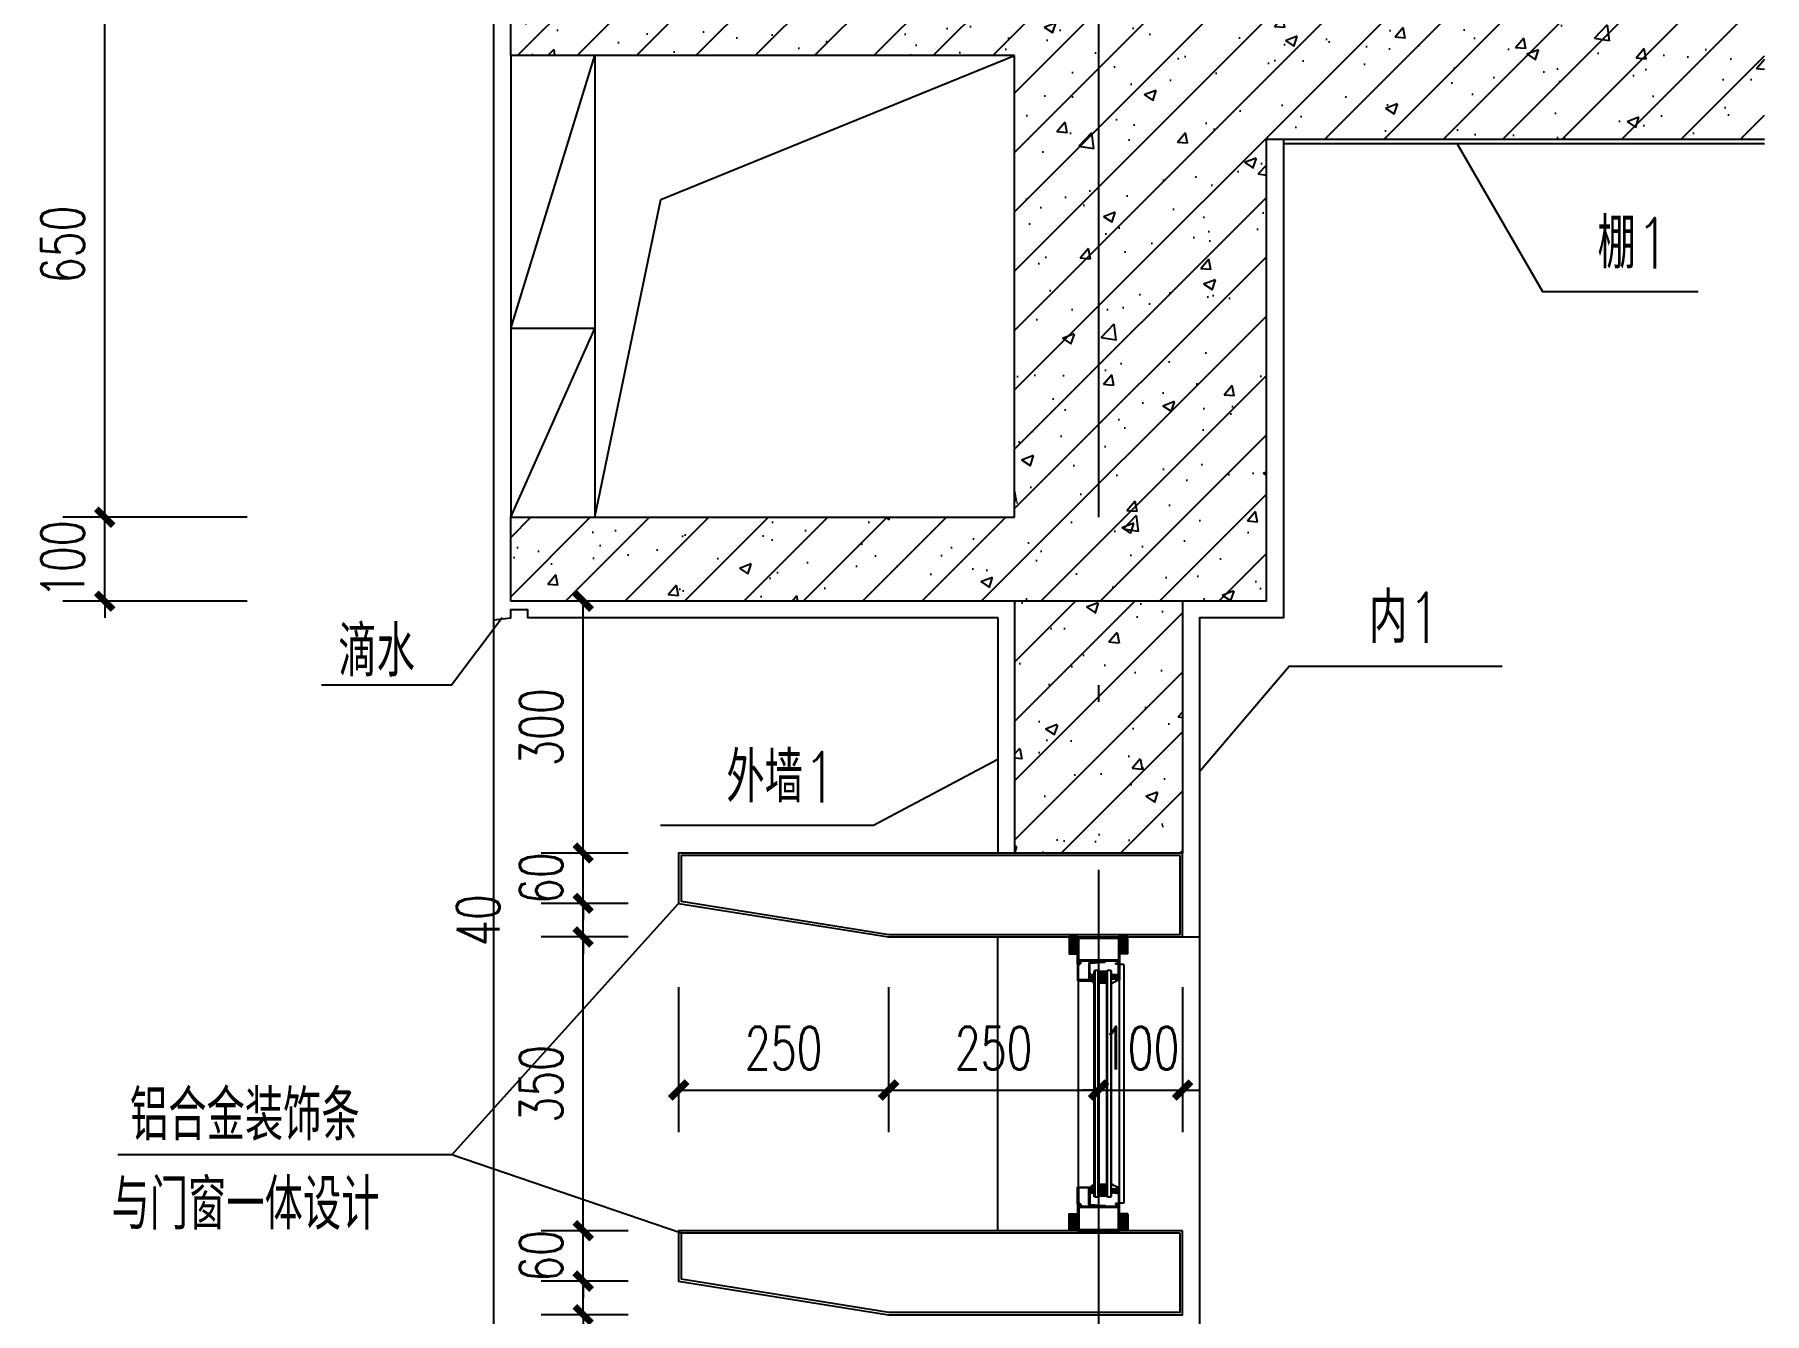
# Model space of a CAD drawing. Extents: x 447078 to 1776277, y 243534 to 519428.
# Drawn here: x 523629 to 525689, y 305504 to 307027 of the extents above; entities that cross this region are included whole.
import ezdxf

# ---------------------------------------------------------------- set-up
doc = ezdxf.new("R2010")
doc.units = 0
doc.header["$LTSCALE"] = 1000
doc.header["$MEASUREMENT"] = 0
doc.linetypes.add('DOTE', pattern=[2.42, 2, -0.2, 0.02, -0.2])
doc.layers.get('Defpoints').update_dxf_attribs({"color": 2, "lineweight": 15})
for name, color, linetype in [('A-ELEV-OVER', 32, 'Continuous'), ('A-GLAZ-MULL', 252, 'Continuous'), ('A-SURF', 6, 'Continuous'), ('A-WALL', 140, 'Continuous'), ('A-WALL-HATH', 8, 'Continuous'), ('DOTE', 10, 'DOTE'), ('G-0-XREF', 2, 'Continuous'), ('PUB_DIM', 3, 'Continuous'), ('节点大样$0$ANNO-TEXT', 33, 'Continuous'), ('节点大样$0$ELEV-THIN', 252, 'Continuous')]:
    doc.layers.add(name, color=color, linetype=linetype)
doc.styles.add('_TCH_DIM_T3', font='SIMPLEX', dxfattribs={"width": 0.705882, "bigfont": 'GBCBIG'})
doc.styles.add('节点大样$0$CCDI-TOG-02', font='simplex.shx', dxfattribs={"width": 0.8, "bigfont": 'zjdz.shx'})
doc.dimstyles.new('_TCH_ARCH&&20', dxfattribs={"dimtxt": 51, "dimasz": 20, "dimexe": 50, "dimexo": 60, "dimgap": 24.5, "dimtad": 1, "dimdec": 0, "dimzin": 0, "dimdsep": 46, "dimtxsty": '_TCH_DIM_T3', "dimblk": 'ARCHTICK', "dimcen": 0.09, "dimclrt": 7, "dimazin": 2, "dimtfac": 1, "dimtdec": 0, "dimtix": 1, "dimtmove": 2, "dimatfit": 3, "dimfxl": 1, "dimtolj": 1, "dimtzin": 0, "dimarcsym": 0})
pattern_1 = [(45, (-310026.59, 188575.845), (-35.355339, 35.355339), []), (50, (-310026.59, 188575.85), (143.452037, -12.550427), [15, -165]), (355, (-310026.59, 188575.85), (-27.750267, 150.438427), [12, -132]), (100.4514, (-310014.64, 188574.8), (115.701876, 137.887908), [12.748038, -140.228422]), (46.1842, (-310026.6, 188615.85), (213.44821, -33.103803), [22.5, -247.5]), (96.6356, (-310008.8, 188613.09), (186.93254, 194.823574), [19.12206, -210.3426]), (351.1842, (-310026.6, 188615.85), (186.93239, 194.82372), [18, -198]), (21, (-310006.59, 188605.85), (119.38141, -80.523778), [15, -165]), (326, (-310006.59, 188605.85), (48.663066, 145.03001), [12, -132]), (71.4514, (-309996.64, 188599.13), (168.044526, 64.5061), [12.748038, -140.228422]), (37.5, (-310026.59, 188575.845), (2.431971, 66.5787708), [0, -130.4, 0, -134, 0, -132.5]), (7.5, (-310026.59, 188575.845), (52.6139075, 78.8823424), [0, -76.4, 0, -127.4, 0, -50.5]), (327.5, (-310071.19, 188575.845), (106.7644872, -4.5109743), [0, -50, 0, -156, 0, -207]), (317.5, (-310091.19, 188575.845), (116.637234, 20.020996), [0, -65, 0, -103.6, 0, -147])]
pattern_2 = [(45, (-670288.3256, -273514.6727), (0.7954951288, -0.7954951288), []), (315, (-670288.3256, -273514.6727), (-0.7954951288, -0.7954951288), [])]

# ---------------------------------------------------------------- blocks, each defined once
blk = doc.blocks.new('_ArchTick')
at = {"color": 0, "linetype": 'ByBlock', "const_width": 0.4}
blk.add_lwpolyline([(-0.5, -0.5), (0.5, 0.5)], dxfattribs=at)
blk = doc.blocks.new('*D5041')
at = {"layer": 'Defpoints', "color": 0}
for p in [(523712.4, 306452.3), (523942, 306452.3), (523942, 306352.3)]:
    blk.add_point(p, dxfattribs=at)
at = {"layer": 'PUB_DIM', "color": 0, "lineweight": -2}
for p, q in [((523712.4, 306452.3), (523712.4, 306472.3)), ((523882, 306452.3), (523662.4, 306452.3)), ((523712.4, 306352.3), (523712.4, 306452.3)), ((523882, 306352.3), (523662.4, 306352.3)), ((523712.4, 306352.3), (523712.4, 306332.3))]:
    blk.add_line(p, q, dxfattribs=at)
at = {"layer": 'PUB_DIM', "color": 0, "lineweight": -2, "xscale": 20, "yscale": 20, "zscale": 20}
for p, rotation in [((523712.4, 306452.3), 270), ((523712.4, 306352.3), 90)]:
    blk.add_blockref('_ArchTick', p, dxfattribs=dict(at, rotation=rotation))
at = {"layer": 'PUB_DIM', "color": 7, "insert": (523662.4, 306402.3), "char_height": 51, "attachment_point": 5, "rotation": 90, "style": '_TCH_DIM_T3'}
blk.add_mtext('\\A1;100', dxfattribs=at)
blk = doc.blocks.new('*D5042')
at = {"layer": 'Defpoints', "color": 0}
for p in [(523712.4, 307102.3), (523942, 307102.3), (523942, 306452.3)]:
    blk.add_point(p, dxfattribs=at)
at = {"layer": 'PUB_DIM', "color": 0, "lineweight": -2}
for p, q in [((523882, 307102.3), (523662.4, 307102.3)), ((523712.4, 306452.3), (523712.4, 307102.3)), ((523882, 306452.3), (523662.4, 306452.3))]:
    blk.add_line(p, q, dxfattribs=at)
at = {"layer": 'PUB_DIM', "color": 0, "lineweight": -2, "xscale": 20, "yscale": 20, "zscale": 20}
for p, rotation in [((523712.4, 307102.3), 90), ((523712.4, 306452.3), 270)]:
    blk.add_blockref('_ArchTick', p, dxfattribs=dict(at, rotation=rotation))
at = {"layer": 'PUB_DIM', "color": 7, "insert": (523662.4, 306777.3), "char_height": 51, "attachment_point": 5, "rotation": 90, "style": '_TCH_DIM_T3'}
blk.add_mtext('\\A1;650', dxfattribs=at)
blk = doc.blocks.new('*D5048')
at = {"layer": 'Defpoints', "color": 0}
for p in [(524282.1, 305952.3), (524395.8, 305952.3), (524395.8, 305602.3)]:
    blk.add_point(p, dxfattribs=at)
at = {"layer": 'PUB_DIM', "color": 0, "lineweight": -2}
for p, q in [((524335.8, 305952.3), (524232.1, 305952.3)), ((524282.1, 305602.3), (524282.1, 305952.3)), ((524335.8, 305602.3), (524232.1, 305602.3))]:
    blk.add_line(p, q, dxfattribs=at)
at = {"layer": 'PUB_DIM', "color": 0, "lineweight": -2, "xscale": 20, "yscale": 20, "zscale": 20}
for p, rotation in [((524282.1, 305952.3), 90), ((524282.1, 305602.3), 270)]:
    blk.add_blockref('_ArchTick', p, dxfattribs=dict(at, rotation=rotation))
at = {"layer": 'PUB_DIM', "color": 7, "insert": (524232.1, 305777.3), "char_height": 51, "attachment_point": 5, "rotation": 90, "style": '_TCH_DIM_T3'}
blk.add_mtext('\\A1;350', dxfattribs=at)
blk = doc.blocks.new('*D5049')
at = {"layer": 'Defpoints', "color": 0}
for p in [(524282.1, 305992.3), (524395.8, 305992.3), (524395.8, 305952.3)]:
    blk.add_point(p, dxfattribs=at)
at = {"layer": 'PUB_DIM', "color": 0, "lineweight": -2}
for p, q in [((524282.1, 305992.3), (524282.1, 306012.3)), ((524335.8, 305992.3), (524232.1, 305992.3)), ((524282.1, 305952.3), (524282.1, 305992.3)), ((524335.8, 305952.3), (524232.1, 305952.3)), ((524282.1, 305952.3), (524282.1, 305932.3))]:
    blk.add_line(p, q, dxfattribs=at)
at = {"layer": 'PUB_DIM', "color": 0, "lineweight": -2, "xscale": 20, "yscale": 20, "zscale": 20}
for p, rotation in [((524282.1, 305992.3), 270), ((524282.1, 305952.3), 90)]:
    blk.add_blockref('_ArchTick', p, dxfattribs=dict(at, rotation=rotation))
at = {"layer": 'PUB_DIM', "color": 7, "insert": (524157.1, 305972.3), "char_height": 51, "attachment_point": 5, "rotation": 90, "style": '_TCH_DIM_T3'}
blk.add_mtext('\\A1;40', dxfattribs=at)
blk = doc.blocks.new('*D5050')
at = {"layer": 'Defpoints', "color": 0}
for p in [(524282.1, 306052.3), (524395.8, 306052.3), (524395.8, 305992.3)]:
    blk.add_point(p, dxfattribs=at)
at = {"layer": 'PUB_DIM', "color": 0, "lineweight": -2}
for p, q in [((524282.1, 306052.3), (524282.1, 306072.3)), ((524335.8, 306052.3), (524232.1, 306052.3)), ((524282.1, 305992.3), (524282.1, 306052.3)), ((524335.8, 305992.3), (524232.1, 305992.3)), ((524282.1, 305992.3), (524282.1, 305972.3))]:
    blk.add_line(p, q, dxfattribs=at)
at = {"layer": 'PUB_DIM', "color": 0, "lineweight": -2, "xscale": 20, "yscale": 20, "zscale": 20}
for p, rotation in [((524282.1, 306052.3), 270), ((524282.1, 305992.3), 90)]:
    blk.add_blockref('_ArchTick', p, dxfattribs=dict(at, rotation=rotation))
at = {"layer": 'PUB_DIM', "color": 7, "insert": (524232.1, 306022.3), "char_height": 51, "attachment_point": 5, "rotation": 90, "style": '_TCH_DIM_T3'}
blk.add_mtext('\\A1;60', dxfattribs=at)
blk = doc.blocks.new('*D5051')
at = {"layer": 'Defpoints', "color": 0}
for p in [(524282.1, 306352.3), (524395.8, 306352.3), (524395.8, 306052.3)]:
    blk.add_point(p, dxfattribs=at)
at = {"layer": 'PUB_DIM', "color": 0, "lineweight": -2}
for p, q in [((524335.8, 306352.3), (524232.1, 306352.3)), ((524282.1, 306052.3), (524282.1, 306352.3)), ((524335.8, 306052.3), (524232.1, 306052.3))]:
    blk.add_line(p, q, dxfattribs=at)
at = {"layer": 'PUB_DIM', "color": 0, "lineweight": -2, "xscale": 20, "yscale": 20, "zscale": 20}
for p, rotation in [((524282.1, 306352.3), 90), ((524282.1, 306052.3), 270)]:
    blk.add_blockref('_ArchTick', p, dxfattribs=dict(at, rotation=rotation))
at = {"layer": 'PUB_DIM', "color": 7, "insert": (524232.1, 306202.3), "char_height": 51, "attachment_point": 5, "rotation": 90, "style": '_TCH_DIM_T3'}
blk.add_mtext('\\A1;300', dxfattribs=at)
blk = doc.blocks.new('*D5052')
at = {"layer": 'Defpoints', "color": 0}
for p in [(524895.8, 305952.3), (524995.8, 305952.3), (524995.8, 305769.9)]:
    blk.add_point(p, dxfattribs=at)
at = {"layer": 'PUB_DIM', "color": 0, "lineweight": -2}
for p, q in [((524895.8, 305892.3), (524895.8, 305719.9)), ((524995.8, 305892.3), (524995.8, 305719.9)), ((524895.8, 305769.9), (524875.8, 305769.9)), ((524895.8, 305769.9), (524995.8, 305769.9)), ((524995.8, 305769.9), (525015.8, 305769.9))]:
    blk.add_line(p, q, dxfattribs=at)
at = {"layer": 'PUB_DIM', "color": 0, "lineweight": -2, "xscale": 20, "yscale": 20, "zscale": 20}
blk.add_blockref('_ArchTick', (524895.8, 305769.9), dxfattribs=at)
at = {"layer": 'PUB_DIM', "color": 0, "lineweight": -2, "xscale": 20, "yscale": 20, "zscale": 20, "rotation": 180}
blk.add_blockref('_ArchTick', (524995.8, 305769.9), dxfattribs=at)
at = {"layer": 'PUB_DIM', "color": 7, "insert": (524945.8, 305819.9), "char_height": 51, "attachment_point": 5, "style": '_TCH_DIM_T3'}
blk.add_mtext('\\A1;100', dxfattribs=at)
blk = doc.blocks.new('*D5053')
at = {"layer": 'Defpoints', "color": 0}
for p in [(524645.8, 305952.3), (524895.8, 305952.3), (524895.8, 305769.9)]:
    blk.add_point(p, dxfattribs=at)
at = {"layer": 'PUB_DIM', "color": 0, "lineweight": -2}
for p, q in [((524645.8, 305892.3), (524645.8, 305719.9)), ((524895.8, 305892.3), (524895.8, 305719.9)), ((524645.8, 305769.9), (524895.8, 305769.9))]:
    blk.add_line(p, q, dxfattribs=at)
at = {"layer": 'PUB_DIM', "color": 0, "lineweight": -2, "xscale": 20, "yscale": 20, "zscale": 20, "rotation": 180}
blk.add_blockref('_ArchTick', (524645.8, 305769.9), dxfattribs=at)
at = {"layer": 'PUB_DIM', "color": 0, "lineweight": -2, "xscale": 20, "yscale": 20, "zscale": 20}
blk.add_blockref('_ArchTick', (524895.8, 305769.9), dxfattribs=at)
at = {"layer": 'PUB_DIM', "color": 7, "insert": (524770.8, 305819.9), "char_height": 51, "attachment_point": 5, "style": '_TCH_DIM_T3'}
blk.add_mtext('\\A1;250', dxfattribs=at)
blk = doc.blocks.new('*D5054')
at = {"layer": 'Defpoints', "color": 0}
for p in [(524395.8, 305952.3), (524645.8, 305952.3), (524645.8, 305769.9)]:
    blk.add_point(p, dxfattribs=at)
at = {"layer": 'PUB_DIM', "color": 0, "lineweight": -2}
for p, q in [((524395.8, 305892.3), (524395.8, 305719.9)), ((524645.8, 305892.3), (524645.8, 305719.9)), ((524395.8, 305769.9), (524645.8, 305769.9))]:
    blk.add_line(p, q, dxfattribs=at)
at = {"layer": 'PUB_DIM', "color": 0, "lineweight": -2, "xscale": 20, "yscale": 20, "zscale": 20, "rotation": 180}
blk.add_blockref('_ArchTick', (524395.8, 305769.9), dxfattribs=at)
at = {"layer": 'PUB_DIM', "color": 0, "lineweight": -2, "xscale": 20, "yscale": 20, "zscale": 20}
blk.add_blockref('_ArchTick', (524645.8, 305769.9), dxfattribs=at)
at = {"layer": 'PUB_DIM', "color": 7, "insert": (524520.8, 305819.9), "char_height": 51, "attachment_point": 5, "style": '_TCH_DIM_T3'}
blk.add_mtext('\\A1;250', dxfattribs=at)
blk = doc.blocks.new('*D5055')
at = {"layer": 'Defpoints', "color": 0}
for p in [(524282.1, 305542.3), (524395.8, 305542.3), (524395.8, 305502.3)]:
    blk.add_point(p, dxfattribs=at)
at = {"layer": 'PUB_DIM', "color": 0, "lineweight": -2}
for p, q in [((524282.1, 305542.3), (524282.1, 305562.3)), ((524335.8, 305542.3), (524232.1, 305542.3)), ((524282.1, 305502.3), (524282.1, 305542.3)), ((524335.8, 305502.3), (524232.1, 305502.3)), ((524282.1, 305502.3), (524282.1, 305482.3))]:
    blk.add_line(p, q, dxfattribs=at)
at = {"layer": 'PUB_DIM', "color": 0, "lineweight": -2, "xscale": 20, "yscale": 20, "zscale": 20}
for p, rotation in [((524282.1, 305542.3), 270), ((524282.1, 305502.3), 90)]:
    blk.add_blockref('_ArchTick', p, dxfattribs=dict(at, rotation=rotation))
at = {"layer": 'PUB_DIM', "color": 7, "insert": (524227.1, 305439.6), "char_height": 51, "attachment_point": 5, "rotation": 90, "style": '_TCH_DIM_T3'}
blk.add_mtext('\\A1;40', dxfattribs=at)
blk = doc.blocks.new('*D5056')
at = {"layer": 'Defpoints', "color": 0}
for p in [(524282.1, 305602.3), (524395.8, 305602.3), (524395.8, 305542.3)]:
    blk.add_point(p, dxfattribs=at)
at = {"layer": 'PUB_DIM', "color": 0, "lineweight": -2}
for p, q in [((524282.1, 305602.3), (524282.1, 305622.3)), ((524335.8, 305602.3), (524232.1, 305602.3)), ((524282.1, 305542.3), (524282.1, 305602.3)), ((524335.8, 305542.3), (524232.1, 305542.3)), ((524282.1, 305542.3), (524282.1, 305522.3))]:
    blk.add_line(p, q, dxfattribs=at)
at = {"layer": 'PUB_DIM', "color": 0, "lineweight": -2, "xscale": 20, "yscale": 20, "zscale": 20}
for p, rotation in [((524282.1, 305602.3), 270), ((524282.1, 305542.3), 90)]:
    blk.add_blockref('_ArchTick', p, dxfattribs=dict(at, rotation=rotation))
at = {"layer": 'PUB_DIM', "color": 7, "insert": (524232.1, 305572.3), "char_height": 51, "attachment_point": 5, "rotation": 90, "style": '_TCH_DIM_T3'}
blk.add_mtext('\\A1;60', dxfattribs=at)

msp = doc.modelspace()

# ---------------------------------------------------------------- hatches: boundary and pattern name
at = {"layer": 'A-WALL-HATH'}
h = msp.add_hatch(dxfattribs=at)
h.set_pattern_fill('钢筋混凝土', color=256, scale=20)
h.set_pattern_definition(pattern_1)
h.paths.add_polyline_path([(524795.8, 308002.3), (524795.8, 307802.3), (524995.8, 307802.3), (524995.8, 308002.3)])
h.paths.add_polyline_path([(525688.6, 306902.3), (525688.6, 307052.3), (524795.8, 307052.3), (524795.8, 306452.3), (524195.8, 306452.3), (524195.8, 306352.3), (525095.8, 306352.3), (525095.8, 306902.3)])
h = msp.add_hatch(dxfattribs=at)
h.set_pattern_fill('钢筋混凝土', color=256, scale=20)
h.set_pattern_definition(pattern_1)
h.paths.add_polyline_path([(524995.8, 307102.3), (524895.8, 307102.3), (524895.8, 307052.3), (524995.8, 307052.3)])
h.paths.add_polyline_path([(524895.8, 307102.3), (524195.8, 307102.3), (524195.8, 307002.3), (524795.8, 307002.3), (524795.8, 307052.3), (524895.8, 307052.3)])
h = msp.add_hatch(dxfattribs=at)
h.set_pattern_fill('钢筋混凝土', color=256, scale=20)
h.set_pattern_definition([(45, (-751409.48, -299588.38), (-35.355339, 35.355339), []), (50, (-751409.48, -299588.38), (143.452037, -12.550427), [15, -165]), (355, (-751409.48, -299588.38), (-27.750267, 150.438427), [12, -132]), (100.4514, (-751397.53, -299589.43), (115.701876, 137.887908), [12.748038, -140.228422]), (46.1842, (-751409.48, -299548.38), (213.44821, -33.103803), [22.5, -247.5]), (96.6356, (-751391.7, -299551.14), (186.93254, 194.823574), [19.122058, -210.3426]), (351.1842, (-751409.48, -299548.38), (186.93239, 194.82372), [18, -198]), (21, (-751389.48, -299558.38), (119.38141, -80.523778), [15, -165]), (326, (-751389.48, -299558.38), (48.663066, 145.030009), [12, -132]), (71.4514, (-751379.53, -299565.09), (168.044526, 64.5061), [12.748038, -140.228422]), (37.5, (-751409.48, -299588.38), (2.431971, 66.5787708), [0, -130.4, 0, -134, 0, -132.5]), (7.5, (-751409.48, -299588.38), (52.6139075, 78.8823424), [0, -76.4, 0, -127.4, 0, -50.5]), (327.5, (-751454.08, -299588.38), (106.7644872, -4.5109743), [0, -50, 0, -156, 0, -207]), (317.5, (-751474.08, -299588.38), (116.637234, 20.0209965), [0, -65, 0, -103.6, 0, -147])])
h.paths.add_polyline_path([(524995.8, 306352.3), (524895.8, 306352.3), (524895.8, 306052.3), (524995.8, 306052.3)])
h.paths.add_polyline_path([(524895.8, 306352.3), (524795.8, 306352.3), (524795.8, 306052.3), (524895.8, 306052.3)])
at = {"layer": '节点大样$0$ELEV-THIN'}
h = msp.add_hatch(dxfattribs=at)
h.set_pattern_fill('ANSI37', color=256, scale=9, angle=90, style=0)
h.set_pattern_definition(pattern_2)
h.paths.add_polyline_path([(524870.8, 305952.3), (524860.8, 305952.3), (524860.8, 305932.3), (524870.8, 305932.3)])
h = msp.add_hatch(dxfattribs=at)
h.set_pattern_fill('ANSI37', color=256, scale=9, angle=90, style=0)
h.set_pattern_definition(pattern_2)
h.paths.add_polyline_path([(524920.8, 305952.3), (524920.8, 305932.3), (524930.8, 305932.3), (524930.8, 305952.3)])
h = msp.add_hatch(dxfattribs=at)
h.set_pattern_fill('ANSI37', color=256, scale=9, angle=90, style=0)
h.set_pattern_definition([(135, (-789529.8313, -279737.6592), (-0.7954951288, -0.7954951288), []), (225, (-789529.8313, -279737.6592), (0.7954951288, -0.7954951288), [])])
edge = h.paths.add_edge_path()
edge.add_line((524885.8, 305900.7), (524885.8, 305902.5))
edge.add_ellipse((524885.3, 305902.5), major_axis=(0.354, 0.354), ratio=1, start_angle=315, end_angle=328.7542)
edge.add_line((524885.7, 305902.6), (524885.8, 305902.6))
edge.add_ellipse((524886.3, 305902.7), major_axis=(-0.354, 0.354), ratio=1, start_angle=58.7542, end_angle=135)
edge.add_line((524886.3, 305902.2), (524889.8, 305902.2))
edge.add_ellipse((524889.8, 305902.7), major_axis=(-0.354, 0.354), ratio=1, start_angle=135, end_angle=225)
edge.add_line((524890.3, 305902.7), (524890.3, 305900.7))
edge.add_line((524890.3, 305900.7), (524885.8, 305900.7))
edge = h.paths.add_edge_path()
edge.add_ellipse((524885.3, 305900.7), major_axis=(-0.354, 0.354), ratio=1, start_angle=135, end_angle=225)
edge.add_line((524885.8, 305900.7), (524885.8, 305900.7))
edge.add_line((524885.8, 305900.7), (524890.3, 305900.7))
edge.add_line((524890.3, 305900.7), (524890.3, 305896.8))
edge.add_ellipse((524884, 305893), major_axis=(-5.2, 5.2), ratio=1, start_angle=256.5566, end_angle=305.078)
h = msp.add_hatch(dxfattribs=at)
h.set_pattern_fill('HEX', color=256, scale=3, angle=-180, style=0)
h.set_pattern_definition([(180, (-789529.83125, -279737.65924), (-2e-16, -0.649519053), [0.375, -0.75]), (300, (-789529.83125, -279737.65924), (0.56250000014, 0.3247595265), [0.375, -0.75]), (240, (-789530.20625, -279737.65924), (0.56250000014, -0.3247595265), [0.375, -0.75])])
edge = h.paths.add_edge_path()
edge.add_line((524885.8, 305902.7), (524885.8, 305906.7))
edge.add_ellipse((524886.3, 305906.7), major_axis=(-0.354, 0.354), ratio=1, start_angle=-45, end_angle=45, ccw=False)
edge.add_line((524886.3, 305907.2), (524889.8, 305907.2))
edge.add_ellipse((524889.8, 305906.7), major_axis=(0.354, 0.354), ratio=1, start_angle=315, end_angle=405, ccw=False)
edge.add_line((524890.3, 305906.7), (524890.3, 305902.7))
edge.add_ellipse((524889.8, 305902.7), major_axis=(-0.354, 0.354), ratio=1, start_angle=135, end_angle=225, ccw=False)
edge.add_line((524889.8, 305902.2), (524886.3, 305902.2))
edge.add_ellipse((524886.3, 305902.7), major_axis=(0.354, 0.354), ratio=1, start_angle=135, end_angle=225, ccw=False)
h = msp.add_hatch(dxfattribs=at)
h.set_pattern_fill('ANSI37', color=256, scale=9, angle=90, style=0)
h.set_pattern_definition([(45, (-748346.1901, -279740.6592), (0.7954951288, -0.7954951288), []), (315, (-748346.1901, -279740.6592), (-0.7954951288, -0.7954951288), [])])
h.paths.add_polyline_path([(524896.3, 305904.6), (524896.3, 305911.2), (524905.3, 305911.2), (524905.3, 305904.6)])
h = msp.add_hatch(dxfattribs=at)
h.set_pattern_fill('HEX', color=256, scale=3, angle=-180, style=0)
h.set_pattern_definition([(360, (-748346.1901, -279740.65924), (-1e-17, -0.649519053), [0.375, -0.75]), (240, (-748346.1901, -279740.65924), (-0.56250000014, 0.3247595265), [0.375, -0.75]), (300, (-748345.8151, -279740.65924), (-0.56250000014, -0.3247595265), [0.375, -0.75])])
edge = h.paths.add_edge_path()
edge.add_ellipse((524904.8, 305897.8), major_axis=(-0.0707, 0.0707), ratio=1, start_angle=135, end_angle=225, ccw=False)
edge.add_line((524904.8, 305897.7), (524896.8, 305897.7))
edge.add_ellipse((524896.8, 305897.8), major_axis=(-0.0707, 0.0707), ratio=1, start_angle=45, end_angle=135, ccw=False)
edge.add_line((524896.7, 305897.8), (524896.7, 305904.1))
edge.add_ellipse((524896.8, 305904.1), major_axis=(-0.0707, 0.0707), ratio=1, start_angle=-45, end_angle=45, ccw=False)
edge.add_line((524896.8, 305904.2), (524904.8, 305904.2))
edge.add_ellipse((524904.8, 305904.1), major_axis=(0.0707, 0.0707), ratio=1, start_angle=315, end_angle=405, ccw=False)
edge.add_line((524904.9, 305904.1), (524904.9, 305897.8))
h = msp.add_hatch(dxfattribs=at)
h.set_pattern_fill('HEX', color=256, scale=3, angle=-180, style=0)
h.set_pattern_definition([(6e-14, (-754372.7394, -330735.32775), (2e-16, -0.649519053), [0.375, -0.75]), (240, (-754372.7394, -330735.32775), (-0.56250000014, 0.3247595265), [0.375, -0.75]), (300, (-754372.3644, -330735.32775), (-0.56250000014, -0.3247595265), [0.375, -0.75])])
edge = h.paths.add_edge_path()
edge.add_ellipse((524911.8, 305906.7), major_axis=(-0.354, 0.354), ratio=1, start_angle=-45, end_angle=45)
edge.add_line((524911.3, 305906.7), (524911.3, 305902.7))
edge.add_ellipse((524911.8, 305902.7), major_axis=(-0.354, 0.354), ratio=1, start_angle=45, end_angle=135)
edge.add_line((524911.8, 305902.2), (524917.3, 305902.2))
edge.add_line((524917.3, 305902.2), (524917.3, 305902.4))
edge.add_ellipse((524917.8, 305902.4), major_axis=(0.354, 0.354), ratio=1, start_angle=-45, end_angle=135, ccw=False)
edge.add_line((524918.3, 305902.4), (524918.3, 305902.2))
edge.add_line((524918.3, 305902.2), (524918.3, 305902.2))
edge.add_ellipse((524918.3, 305902.7), major_axis=(-0.354, 0.354), ratio=1, start_angle=135, end_angle=225)
edge.add_line((524918.8, 305902.7), (524918.8, 305906.5))
edge.add_line((524918.8, 305906.5), (524918.3, 305906.5))
edge.add_line((524918.3, 305906.5), (524918.3, 305905.8))
edge.add_ellipse((524917.8, 305905.8), major_axis=(-0.354, 0.354), ratio=1, start_angle=45, end_angle=225, ccw=False)
edge.add_line((524917.3, 305905.8), (524917.3, 305907.2))
edge.add_line((524917.3, 305907.2), (524911.8, 305907.2))
h = msp.add_hatch(dxfattribs=at)
h.set_pattern_fill('ANSI37', color=256, scale=9, angle=90, style=0)
h.set_pattern_definition([(135, (-789529.8313, -279779.6592), (-0.7954951288, -0.7954951288), []), (225, (-789529.8313, -279779.6592), (0.7954951288, -0.7954951288), [])])
edge = h.paths.add_edge_path()
edge.add_line((524885.8, 305653.9), (524885.8, 305652.1))
edge.add_ellipse((524885.3, 305652.1), major_axis=(0.354, -0.354), ratio=1, start_angle=31.2458, end_angle=45, ccw=False)
edge.add_line((524885.7, 305652), (524885.8, 305652))
edge.add_ellipse((524886.3, 305651.9), major_axis=(-0.354, -0.354), ratio=1, start_angle=225, end_angle=301.2458, ccw=False)
edge.add_line((524886.3, 305652.4), (524889.8, 305652.4))
edge.add_ellipse((524889.8, 305651.9), major_axis=(-0.354, -0.354), ratio=1, start_angle=135, end_angle=225, ccw=False)
edge.add_line((524890.3, 305651.9), (524890.3, 305653.9))
edge.add_line((524890.3, 305653.9), (524885.8, 305653.9))
edge = h.paths.add_edge_path()
edge.add_ellipse((524885.3, 305653.9), major_axis=(-0.354, -0.354), ratio=1, start_angle=135, end_angle=225, ccw=False)
edge.add_line((524885.8, 305653.9), (524885.8, 305653.9))
edge.add_line((524885.8, 305653.9), (524890.3, 305653.9))
edge.add_line((524890.3, 305653.9), (524890.3, 305657.8))
edge.add_ellipse((524884, 305661.6), major_axis=(-5.2, -5.2), ratio=1, start_angle=54.922, end_angle=103.4434, ccw=False)
h = msp.add_hatch(dxfattribs=at)
h.set_pattern_fill('HEX', color=256, scale=3, angle=-180, style=0)
h.set_pattern_definition([(180, (-789529.83125, -279779.65924), (-2e-16, -0.649519053), [0.375, -0.75]), (300, (-789529.83125, -279779.65924), (0.56250000014, 0.3247595265), [0.375, -0.75]), (240, (-789530.20625, -279779.65924), (0.56250000014, -0.3247595265), [0.375, -0.75])])
edge = h.paths.add_edge_path()
edge.add_line((524885.8, 305651.9), (524885.8, 305647.9))
edge.add_ellipse((524886.3, 305647.9), major_axis=(-0.354, -0.354), ratio=1, start_angle=315, end_angle=405)
edge.add_line((524886.3, 305647.4), (524889.8, 305647.4))
edge.add_ellipse((524889.8, 305647.9), major_axis=(0.354, -0.354), ratio=1, start_angle=-45, end_angle=45)
edge.add_line((524890.3, 305647.9), (524890.3, 305651.9))
edge.add_ellipse((524889.8, 305651.9), major_axis=(-0.354, -0.354), ratio=1, start_angle=135, end_angle=225)
edge.add_line((524889.8, 305652.4), (524886.3, 305652.4))
edge.add_ellipse((524886.3, 305651.9), major_axis=(0.354, -0.354), ratio=1, start_angle=135, end_angle=225)
h = msp.add_hatch(dxfattribs=at)
h.set_pattern_fill('HEX', color=256, scale=3, angle=-180, style=0)
h.set_pattern_definition([(360, (-748346.1901, -279782.65924), (-1e-17, -0.649519053), [0.375, -0.75]), (240, (-748346.1901, -279782.65924), (-0.56250000014, 0.3247595265), [0.375, -0.75]), (300, (-748345.8151, -279782.65924), (-0.56250000014, -0.3247595265), [0.375, -0.75])])
edge = h.paths.add_edge_path()
edge.add_ellipse((524904.8, 305656.8), major_axis=(-0.0707, -0.0707), ratio=1, start_angle=135, end_angle=225)
edge.add_line((524904.8, 305656.9), (524896.8, 305656.9))
edge.add_ellipse((524896.8, 305656.8), major_axis=(-0.0707, -0.0707), ratio=1, start_angle=225, end_angle=315)
edge.add_line((524896.7, 305656.8), (524896.7, 305650.5))
edge.add_ellipse((524896.8, 305650.5), major_axis=(-0.0707, -0.0707), ratio=1, start_angle=315, end_angle=405)
edge.add_line((524896.8, 305650.4), (524904.8, 305650.4))
edge.add_ellipse((524904.8, 305650.5), major_axis=(0.0707, -0.0707), ratio=1, start_angle=-45, end_angle=45)
edge.add_line((524904.9, 305650.5), (524904.9, 305656.8))
h = msp.add_hatch(dxfattribs=at)
h.set_pattern_fill('HEX', color=256, scale=3, angle=-180, style=0)
h.set_pattern_definition([(6e-14, (-754372.7394, -330777.32775), (2e-16, -0.649519053), [0.375, -0.75]), (240, (-754372.7394, -330777.32775), (-0.56250000014, 0.3247595265), [0.375, -0.75]), (300, (-754372.3644, -330777.32775), (-0.56250000014, -0.3247595265), [0.375, -0.75])])
edge = h.paths.add_edge_path()
edge.add_ellipse((524911.8, 305647.9), major_axis=(-0.354, -0.354), ratio=1, start_angle=315, end_angle=405, ccw=False)
edge.add_line((524911.3, 305647.9), (524911.3, 305651.9))
edge.add_ellipse((524911.8, 305651.9), major_axis=(-0.354, -0.354), ratio=1, start_angle=225, end_angle=315, ccw=False)
edge.add_line((524911.8, 305652.4), (524917.3, 305652.4))
edge.add_line((524917.3, 305652.4), (524917.3, 305652.2))
edge.add_ellipse((524917.8, 305652.2), major_axis=(0.354, -0.354), ratio=1, start_angle=225, end_angle=405)
edge.add_line((524918.3, 305652.2), (524918.3, 305652.4))
edge.add_line((524918.3, 305652.4), (524918.3, 305652.4))
edge.add_ellipse((524918.3, 305651.9), major_axis=(-0.354, -0.354), ratio=1, start_angle=135, end_angle=225, ccw=False)
edge.add_line((524918.8, 305651.9), (524918.8, 305648.1))
edge.add_line((524918.8, 305648.1), (524918.3, 305648.1))
edge.add_line((524918.3, 305648.1), (524918.3, 305648.8))
edge.add_ellipse((524917.8, 305648.8), major_axis=(-0.354, -0.354), ratio=1, start_angle=135, end_angle=315)
edge.add_line((524917.3, 305648.8), (524917.3, 305647.4))
edge.add_line((524917.3, 305647.4), (524911.8, 305647.4))
h = msp.add_hatch(dxfattribs=at)
h.set_pattern_fill('ANSI37', color=256, scale=9, angle=90, style=0)
h.set_pattern_definition([(45, (-748346.1901, -279782.6592), (0.7954951288, -0.7954951288), []), (315, (-748346.1901, -279782.6592), (-0.7954951288, -0.7954951288), [])])
h.paths.add_polyline_path([(524896.3, 305650), (524896.3, 305643.4), (524905.3, 305643.4), (524905.3, 305650)])
h = msp.add_hatch(dxfattribs=at)
h.set_pattern_fill('ANSI37', color=256, scale=9, angle=90, style=0)
h.set_pattern_definition(pattern_2)
h.paths.add_polyline_path([(524870.8, 305602.3), (524860.8, 305602.3), (524860.8, 305622.3), (524870.8, 305622.3)])
h = msp.add_hatch(dxfattribs=at)
h.set_pattern_fill('ANSI37', color=256, scale=9, angle=90, style=0)
h.set_pattern_definition(pattern_2)
h.paths.add_polyline_path([(524920.8, 305602.3), (524920.8, 305622.3), (524930.8, 305622.3), (524930.8, 305602.3)])

# ---------------------------------------------------------------- linework, layer by layer
at = {"layer": 'A-ELEV-OVER', "ltscale": 5}
msp.add_line((524175.8, 305052.3), (524175.8, 306330), dxfattribs=at)
at = {"layer": 'A-GLAZ-MULL'}
for points in [[(524795.8, 306052.3), (524395.8, 306052.3), (524395.8, 305992.3), (524645.8, 305952.3), (524795.8, 305952.3)], [(524795.8, 305602.3), (524395.8, 305602.3), (524395.8, 305542.3), (524645.8, 305502.3), (524795.8, 305502.3)], [(524795.8, 305599.3), (524398.8, 305599.3), (524398.8, 305544.9), (524646, 305505.3), (524795.8, 305505.3)]]:
    msp.add_lwpolyline(points, dxfattribs=at)
for points in [[(524995.8, 306052.3), (524395.8, 306052.3), (524395.8, 305992.3), (524645.8, 305952.3), (524995.8, 305952.3)], [(524992.8, 306049.3), (524398.8, 306049.3), (524398.8, 305994.9), (524646, 305955.3), (524992.8, 305955.3)], [(524995.8, 305602.3), (524395.8, 305602.3), (524395.8, 305542.3), (524645.8, 305502.3), (524995.8, 305502.3)], [(524992.8, 305599.3), (524398.8, 305599.3), (524398.8, 305544.9), (524646, 305505.3), (524992.8, 305505.3)]]:
    msp.add_lwpolyline(points, close=True, dxfattribs=at)
at = {"layer": 'A-SURF'}
for p, q in [((524175.8, 306471.9), (524175.8, 307122.3)), ((525688.6, 306897.3), (525115.8, 306897.3)), ((524175.8, 306330), (524175.8, 306471.9)), ((524775.8, 306332.3), (524215.8, 306332.3)), ((524775.8, 306332.3), (524775.8, 306052.3)), ((524995.8, 305952.3), (525015.8, 305952.3))]:
    msp.add_line(p, q, dxfattribs=at)
for points in [[(525115.8, 306902.3), (525115.8, 306332.3), (525015.8, 306332.3), (525015.8, 305952.3)], [(524175.8, 306330), (524195.8, 306332.3), (524195.8, 306342.3), (524215.8, 306342.3), (524215.8, 306332.3)]]:
    msp.add_lwpolyline(points, dxfattribs=at)
at = {"layer": 'A-WALL'}
for p, q in [((524195.8, 307002.3), (524195.8, 307102.3)), ((524795.8, 307002.3), (524195.8, 307002.3)), ((524195.8, 307002.3), (524195.8, 306452.3)), ((524295.8, 307002.3), (524295.8, 306452.3)), ((524795.8, 306452.3), (524795.8, 307002.3)), ((525095.8, 306352.3), (525095.8, 306902.3)), ((525688.6, 306902.3), (525095.8, 306902.3)), ((524195.8, 306352.3), (524195.8, 306452.3)), ((524195.8, 306452.3), (524795.8, 306452.3)), ((524795.8, 306352.3), (524195.8, 306352.3)), ((524795.8, 306352.3), (524795.8, 306052.3)), ((525095.8, 306352.3), (524795.8, 306352.3)), ((524995.8, 306352.3), (524995.8, 306052.3)), ((524995.8, 306052.3), (524795.8, 306052.3))]:
    msp.add_line(p, q, dxfattribs=at)
at = {"layer": 'A-WALL-HATH'}
for p, q in [((524195.8, 306677.3), (524295.8, 307002.3)), ((524295.8, 306677.3), (524195.8, 306677.3)), ((524195.8, 306452.3), (524295.8, 306677.3))]:
    msp.add_line(p, q, dxfattribs=at)
msp.add_lwpolyline([(524295.8, 306452.3), (524374.7, 306830.7), (524795.8, 307002.3)], dxfattribs=at)
at = {"layer": 'DOTE', "color": 1}
msp.add_line((524895.8, 308452.3), (524895.8, 305052.3), dxfattribs=at)
at = {"layer": 'G-0-XREF', "ltscale": 5}
for p, q in [((524775.8, 305602.3), (524775.8, 305952.3)), ((525015.8, 305952.3), (525015.8, 305052.3))]:
    msp.add_line(p, q, dxfattribs=at)
at = {"layer": '节点大样$0$ANNO-TEXT'}
msp.add_line((524125.6, 305692.8), (524395.8, 305992.3), dxfattribs=at)
for points in [[(525322.8, 306897.3), (525424.2, 306721.1), (525609.6, 306721.1)], [(524185.8, 306332.4), (524125.2, 306252.4), (523970.4, 306252.4)], [(525015.8, 306149.2), (525122.9, 306275), (525376.3, 306275)], [(524775.8, 306163.6), (524627.7, 306084.9), (524374.3, 306084.9)], [(524398.8, 305599.3), (524125.6, 305692.8), (523728, 305692.8)]]:
    msp.add_lwpolyline(points, dxfattribs=at)
at = {"layer": '节点大样$0$ELEV-THIN'}
for p, q in [((524870.8, 305930.8), (524870.8, 305952.3)), ((524870.8, 305952.3), (524920.8, 305952.3)), ((524870.8, 305919.8), (524870.8, 305948.3)), ((524920.8, 305952.3), (524920.8, 305900.8)), ((524920.8, 305948.3), (524920.8, 305900.8)), ((524872.6, 305919.8), (524870.8, 305919.8)), ((524873.3, 305920.6), (524872.6, 305919.8)), ((524872.9, 305922.5), (524873.4, 305921.5)), ((524918.5, 305923.3), (524873.3, 305923.3)), ((524916.3, 305920.7), (524918.6, 305921.7)), ((524918.9, 305919.8), (524916.5, 305919.8)), ((524919, 305922.1), (524919, 305922.8)), ((524919.4, 305907.6), (524919.4, 305919.3)), ((524920.8, 305635.3), (524920.7, 305919.3)), ((524925.8, 305919.3), (524920.8, 305919.3)), ((524925.8, 305919.3), (524925.8, 305635.3)), ((524871.3, 305900.2), (524871.3, 305654.4)), ((524891.3, 305912.2), (524890.3, 305911.2)), ((524890.3, 305911.2), (524890.3, 305643.4)), ((524895.3, 305912.2), (524891.3, 305912.2)), ((524891.3, 305912.2), (524891.3, 305642.4)), ((524895.3, 305642.4), (524895.3, 305912.2)), ((524905.3, 305911.2), (524896.3, 305911.2)), ((524896.3, 305643.4), (524896.3, 305911.2)), ((524906.3, 305912.2), (524905.3, 305911.2)), ((524905.3, 305911.2), (524905.3, 305643.4)), ((524910.3, 305912.2), (524906.3, 305912.2)), ((524906.3, 305642.4), (524906.3, 305912.2)), ((524911.3, 305911.2), (524910.3, 305912.2)), ((524910.3, 305912.2), (524910.3, 305642.4)), ((524911.3, 305643.4), (524911.3, 305911.2)), ((524917.3, 305905.6), (524917.3, 305906.9)), ((524917.3, 305900.8), (524917.3, 305902.2)), ((524917.8, 305907.4), (524919.2, 305907.4)), ((524920.3, 305900.3), (524917.8, 305900.3)), ((524919.5, 305906.2), (524918.3, 305906.2)), ((524918.3, 305906.2), (524918.3, 305905.6)), ((524918.3, 305902.2), (524918.3, 305901.5)), ((524918.3, 305901.5), (524919.5, 305901.5)), ((524919.5, 305901.5), (524919.5, 305906.2)), ((524917.3, 305653.8), (524917.3, 305652.4)), ((524920.3, 305654.3), (524917.8, 305654.3)), ((524918.3, 305652.4), (524918.3, 305653.1)), ((524918.3, 305653.1), (524919.5, 305653.1)), ((524919.5, 305653.1), (524919.5, 305648.3)), ((524920.8, 305606.3), (524920.8, 305653.8)), ((524920.8, 305602.3), (524920.8, 305653.8)), ((524872.6, 305634.8), (524870.8, 305634.8)), ((524870.8, 305634.8), (524870.8, 305606.3)), ((524873.3, 305634), (524872.6, 305634.8)), ((524872.9, 305632), (524873.4, 305633.1)), ((524918.5, 305631.3), (524873.3, 305631.3)), ((524891.3, 305642.4), (524890.3, 305643.4)), ((524895.3, 305642.4), (524891.3, 305642.4)), ((524905.3, 305643.4), (524896.3, 305643.4)), ((524906.3, 305642.4), (524905.3, 305643.4)), ((524910.3, 305642.4), (524906.3, 305642.4)), ((524911.3, 305643.4), (524910.3, 305642.4)), ((524916.3, 305633.9), (524918.6, 305632.9)), ((524918.9, 305634.8), (524916.5, 305634.8)), ((524917.3, 305649), (524917.3, 305647.6)), ((524917.8, 305647.1), (524919.2, 305647.1)), ((524918.3, 305648.3), (524918.3, 305649)), ((524919.5, 305648.3), (524918.3, 305648.3)), ((524919, 305632.5), (524919, 305631.8)), ((524919.4, 305646.9), (524919.4, 305635.3)), ((524925.8, 305635.3), (524920.8, 305635.3)), ((524870.8, 305623.8), (524870.8, 305602.3)), ((524870.8, 305602.3), (524920.8, 305602.3))]:
    msp.add_line(p, q, dxfattribs=at)
for points in [[(524870.8, 305952.3), (524860.8, 305952.3), (524860.8, 305932.3), (524870.8, 305932.3)], [(524930.8, 305952.3), (524919.4, 305952.3)], [(524930.8, 305932.3), (524930.8, 305952.3)], [(524930.8, 305932.3), (524920.8, 305932.3)], [(524896.3, 305911.2), (524895.3, 305912.2)], [(524896.3, 305643.4), (524895.3, 305642.4)], [(524870.8, 305602.3), (524860.8, 305602.3), (524860.8, 305622.3), (524870.8, 305622.3)], [(524930.8, 305622.3), (524920.8, 305622.3)], [(524930.8, 305622.3), (524930.8, 305602.3)], [(524930.8, 305602.3), (524919.4, 305602.3)]]:
    msp.add_lwpolyline(points, dxfattribs=at)
for points in [[(524872.2, 305950.9), (524919.4, 305950.9), (524919.4, 305925.2, -0.414214), (524918.9, 305924.7), (524872.7, 305924.7, -0.414214), (524872.2, 305925.2)], [(524885.8, 305901.5, 0.414214), (524885.6, 305901.7), (524885.5, 305901.7, -0.556743), (524885.3, 305902), (524885.7, 305902.9, 0.556743), (524885.6, 305903.2), (524885.5, 305903.2, -0.556743), (524885.3, 305903.5), (524885.7, 305904.4, 0.556743), (524885.6, 305904.7), (524885.5, 305904.7, -0.556743), (524885.3, 305905), (524885.7, 305905.9, 0.556743), (524885.6, 305906.2), (524885.5, 305906.2, -0.556743), (524885.3, 305906.5), (524885.7, 305907.4, 0.556743), (524885.6, 305907.7), (524885.5, 305907.7, -0.556743), (524885.3, 305908), (524885.7, 305908.9, 0.556743), (524885.6, 305909.2), (524885.5, 305909.2, -0.414214), (524885.3, 305909.4), (524885.3, 305920.4, -0.388879), (524885.7, 305920.9), (524902.4, 305922.3, -0.169586), (524902.7, 305922.3, 1.408437), (524903, 305923.4), (524885.6, 305921.9, 0.388879), (524884.2, 305920.4), (524884.2, 305901.8, -0.414214), (524883.7, 305901.3), (524872.3, 305901.3, -0.414214), (524871.8, 305901.8), (524871.8, 305918.7, -0.414214), (524872.3, 305919.2), (524872.6, 305919.2, 0.198912), (524873, 305919.3), (524874.6, 305920.9, 0.339454), (524874.8, 305922.1), (524874.2, 305923, 0.267949), (524873.8, 305923.3, 0.57735), (524873.3, 305922.5), (524873.6, 305922, -0.339454), (524873.6, 305921.3), (524872.7, 305920.5, -0.244698), (524872.3, 305920.4), (524871.3, 305920.5, 0.466308), (524870.8, 305920.1), (524870.8, 305900.7, 0.414214), (524871.3, 305900.2), (524885.3, 305900.2, 0.414214), (524885.8, 305900.7)], [(524886.3, 305907.2), (524889.8, 305907.2, -0.414214), (524890.3, 305906.7), (524890.3, 305902.7, -0.414214), (524889.8, 305902.2), (524886.3, 305902.2, -0.414214), (524885.8, 305902.7), (524885.8, 305906.7, -0.414214)], [(524896.8, 305897.3, -0.414214), (524896.3, 305897.8), (524896.3, 305904.1, -0.414214), (524896.8, 305904.6), (524904.8, 305904.6, -0.414214), (524905.3, 305904.1), (524905.3, 305897.8, -0.414214), (524904.8, 305897.3)], [(524896.8, 305897.7, -0.414214), (524896.7, 305897.8), (524896.7, 305904.1, -0.414214), (524896.8, 305904.2), (524904.8, 305904.2, -0.414214), (524904.9, 305904.1), (524904.9, 305897.8, -0.414214), (524904.8, 305897.7)], [(524918.3, 305907.2), (524911.8, 305907.2, 0.414214), (524911.3, 305906.7), (524911.3, 305902.7, 0.414214), (524911.8, 305902.2), (524918.3, 305902.2, 0.414214), (524918.8, 305902.7), (524918.8, 305906.7, 0.414214)], [(524885.8, 305653.1, -0.414214), (524885.6, 305652.9), (524885.5, 305652.9, 0.556743), (524885.3, 305652.6), (524885.7, 305651.7, -0.556743), (524885.6, 305651.4), (524885.5, 305651.4, 0.556743), (524885.3, 305651.1), (524885.7, 305650.2, -0.556743), (524885.6, 305649.9), (524885.5, 305649.9, 0.556743), (524885.3, 305649.6), (524885.7, 305648.7, -0.556743), (524885.6, 305648.4), (524885.5, 305648.4, 0.556743), (524885.3, 305648.1), (524885.7, 305647.2, -0.556743), (524885.6, 305646.9), (524885.5, 305646.9, 0.556743), (524885.3, 305646.6), (524885.7, 305645.7, -0.556743), (524885.6, 305645.4), (524885.5, 305645.4, 0.414214), (524885.3, 305645.2), (524885.3, 305634.2, 0.388879), (524885.7, 305633.7), (524902.4, 305632.3, 0.169586), (524902.7, 305632.3, -1.408437), (524903, 305631.1), (524885.6, 305632.7, -0.388879), (524884.2, 305634.2), (524884.2, 305652.8, 0.414214), (524883.7, 305653.3), (524872.3, 305653.3, 0.414214), (524871.8, 305652.8), (524871.8, 305635.9, 0.414214), (524872.3, 305635.4), (524872.6, 305635.4, -0.198912), (524873, 305635.3), (524874.6, 305633.7, -0.339454), (524874.8, 305632.5), (524874.2, 305631.6, -0.267949), (524873.8, 305631.3, -0.57735), (524873.3, 305632.1), (524873.6, 305632.6, 0.339454), (524873.6, 305633.3), (524872.7, 305634.1, 0.244698), (524872.3, 305634.2), (524871.3, 305634.1, -0.466308), (524870.8, 305634.5), (524870.8, 305653.9, -0.414214), (524871.3, 305654.4), (524885.3, 305654.4, -0.414214), (524885.8, 305653.9)], [(524886.3, 305647.4), (524889.8, 305647.4, 0.414214), (524890.3, 305647.9), (524890.3, 305651.9, 0.414214), (524889.8, 305652.4), (524886.3, 305652.4, 0.414214), (524885.8, 305651.9), (524885.8, 305647.9, 0.414214)], [(524896.8, 305657.3, 0.414214), (524896.3, 305656.8), (524896.3, 305650.5, 0.414214), (524896.8, 305650), (524904.8, 305650, 0.414214), (524905.3, 305650.5), (524905.3, 305656.8, 0.414214), (524904.8, 305657.3)], [(524896.8, 305656.9, 0.414214), (524896.7, 305656.8), (524896.7, 305650.5, 0.414214), (524896.8, 305650.4), (524904.8, 305650.4, 0.414214), (524904.9, 305650.5), (524904.9, 305656.8, 0.414214), (524904.8, 305656.9)], [(524918.3, 305647.4), (524911.8, 305647.4, -0.414214), (524911.3, 305647.9), (524911.3, 305651.9, -0.414214), (524911.8, 305652.4), (524918.3, 305652.4, -0.414214), (524918.8, 305651.9), (524918.8, 305647.9, -0.414214)], [(524872.2, 305603.7), (524919.4, 305603.7), (524919.4, 305629.4, 0.414214), (524918.9, 305629.9), (524872.7, 305629.9, 0.414214), (524872.2, 305629.4)]]:
    msp.add_lwpolyline(points, format="xyb", close=True, dxfattribs=at)
for centre, radius, start, end in [((524873.3, 305922.8), 0.5, 90, 210), ((524872.8, 305921.1), 0.8, 315, 30), ((524916.5, 305920.3), 0.49, 111.8014, 270), ((524918.5, 305922.8), 0.5, 0, 90), ((524918.5, 305922.1), 0.5, 291.8014, 0), ((524918.9, 305919.3), 0.5, 0, 90), ((524884, 305893), 7.35, 31.5566, 80.078), ((524646.4, 306387.9), 557.9, 298.3392, 299.1556), ((524917.8, 305906.9), 0.5, 90, 180), ((524917.8, 305905.6), 0.5, 180, 0), ((524917.8, 305902.2), 0.5, 0, 180), ((524917.8, 305900.8), 0.5, 180, 270), ((524919.2, 305907.6), 0.2, 270, 0), ((524920.3, 305900.8), 0.5, 270, 0), ((524884, 305661.6), 7.35, 279.922, 328.4434), ((524646.4, 305166.7), 557.9, 60.8444, 61.6608), ((524917.8, 305653.8), 0.5, 90, 180), ((524917.8, 305652.4), 0.5, 180, 0), ((524920.3, 305653.8), 0.5, 0, 90), ((524873.3, 305631.8), 0.5, 150, 270), ((524872.8, 305633.5), 0.8, 330, 45), ((524916.5, 305634.3), 0.49, 90, 248.1986), ((524917.8, 305649), 0.5, 0, 180), ((524917.8, 305647.6), 0.5, 180, 270), ((524918.5, 305631.8), 0.5, 270, 0), ((524918.5, 305632.5), 0.5, 360, 68.1986), ((524918.9, 305635.3), 0.5, 270, 0), ((524919.2, 305646.9), 0.2, 0, 90)]:
    msp.add_arc(centre, radius, start, end, dxfattribs=at)

# ---------------------------------------------------------------- texts
at = {"layer": '节点大样$0$ANNO-TEXT', "style": '节点大样$0$CCDI-TOG-02', "width": 0.8}
for s, p in [('棚1', (525489.8, 306748.7, 0)), ('内1', (525217.8, 306302.6, 0)), ('滴水', (523990.6, 306262.6)), ('外墙1', (524452.6, 306112.5, 0)), ('铝合金装饰条', (523742.5, 305709.8)), ('与门窗一体设计', (523720.4, 305603.7))]:
    msp.add_text(s, height=60, dxfattribs=at).set_placement(p)

# ---------------------------------------------------------------- dimensions: what is measured, and where the dimension line sits
at = {"layer": 'PUB_DIM'}
for p1, p2, distance, text, picture, middle in [((523942, 306452.3), (523942, 307102.3), 229.6, '650', '*D5042', (523662.4, 306777.3)), ((523942, 306352.3), (523942, 306452.3), 229.6, '100', '*D5041', (523662.4, 306402.3)), ((524395.8, 306052.3), (524395.8, 306352.3), 113.7, '300', '*D5051', (524232.1, 306202.3)), ((524395.8, 305992.3), (524395.8, 306052.3), 113.7, '60', '*D5050', (524232.1, 306022.3)), ((524395.8, 305602.3), (524395.8, 305952.3), 113.7, '350', '*D5048', (524232.1, 305777.3)), ((524395.8, 305952.3), (524645.8, 305952.3), -182.4, '250', '*D5054', (524520.8, 305819.9)), ((524645.8, 305952.3), (524895.8, 305952.3), -182.4, '250', '*D5053', (524770.8, 305819.9)), ((524895.8, 305952.3), (524995.8, 305952.3), -182.4, '100', '*D5052', (524945.8, 305819.9)), ((524395.8, 305542.3), (524395.8, 305602.3), 113.7, '60', '*D5056', (524232.1, 305572.3))]:
    dim = msp.add_aligned_dim(p1=p1, p2=p2, distance=distance, text=text, dimstyle='_TCH_ARCH&&20', dxfattribs=at)
    dim.commit()
    dim.dimension.update_dxf_attribs({"geometry": picture, "text_midpoint": middle})
for base, p1, p2, picture, middle in [((524282.1, 305992.3), (524395.8, 305952.3), (524395.8, 305992.3), '*D5049', (524157.1, 305972.3)), ((524282.1, 305542.3), (524395.8, 305502.3), (524395.8, 305542.3), '*D5055', (524227.1, 305439.6))]:
    dim = msp.add_linear_dim(base=base, p1=p1, p2=p2, angle=90, text='40', dimstyle='_TCH_ARCH&&20', dxfattribs=at)
    dim.commit()
    dim.dimension.update_dxf_attribs({"geometry": picture, "text_midpoint": middle, "dimtype": 129})

doc.saveas('drawing.dxf')
